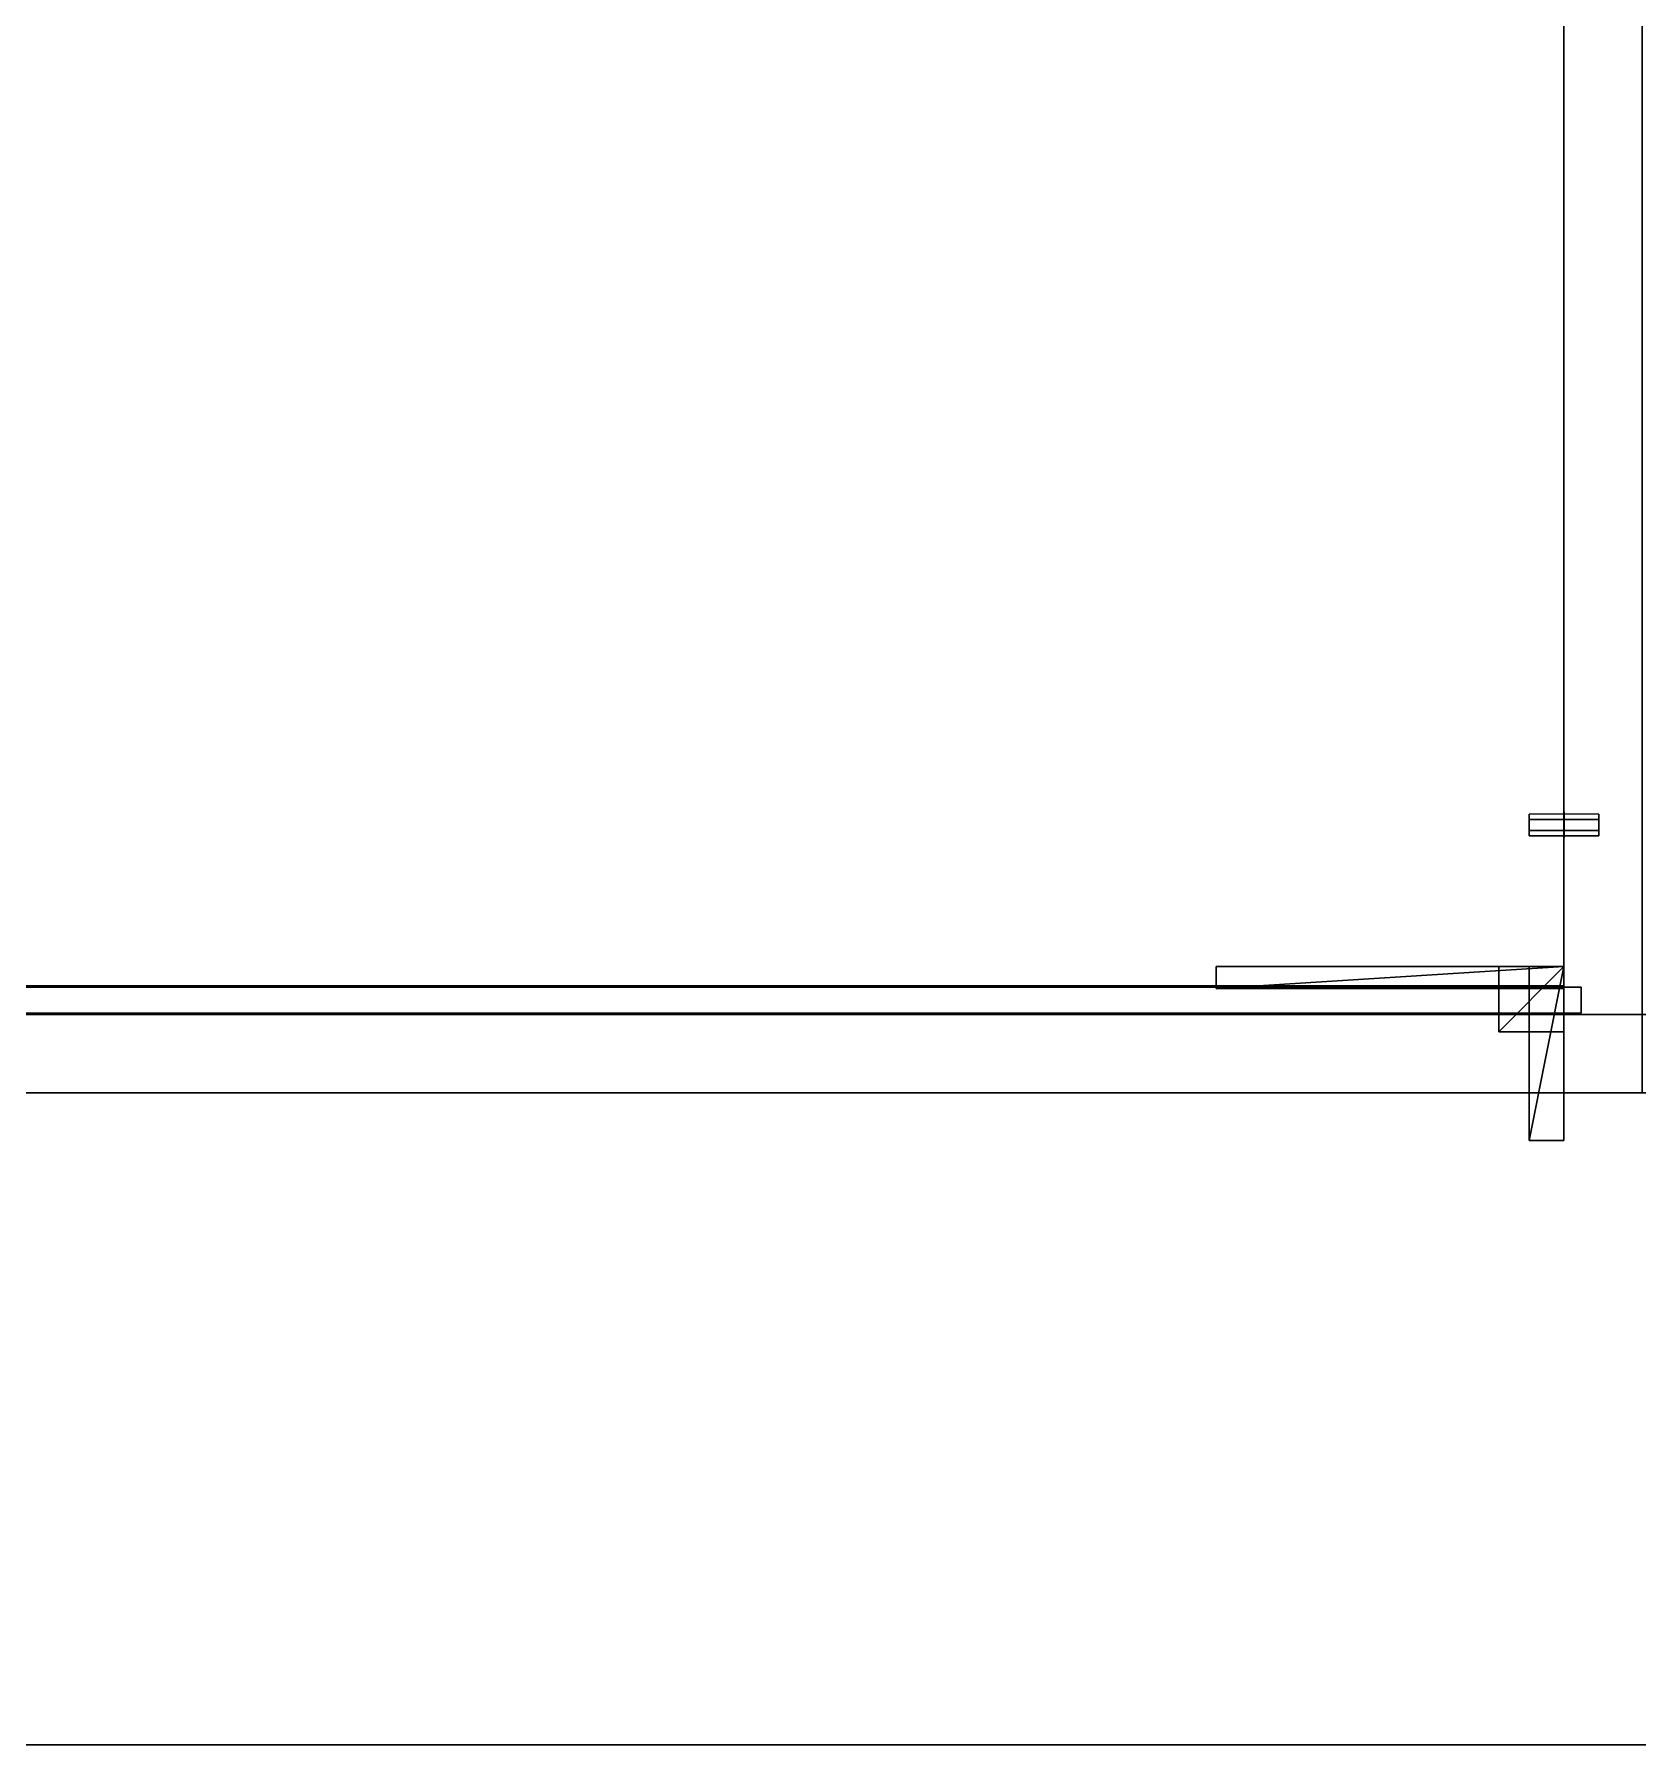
# Model space of a CAD drawing. Extents: x 0 to 4068, y -4475 to 0.
# Drawn here: x 1751 to 2120, y -4475 to -4081.5 of the extents above; entities that cross this region are included whole.
import ezdxf

# ---------------------------------------------------------------- set-up
doc = ezdxf.new("R2010")
doc.units = 0
for name, color, linetype in [('LAYER0', 7, 'CONTINUOUS'), ('LAYER152', 7, 'CONTINUOUS'), ('LAYER153', 7, 'CONTINUOUS'), ('LAYER154', 7, 'CONTINUOUS'), ('LAYER155', 7, 'CONTINUOUS'), ('LAYER156', 7, 'CONTINUOUS'), ('LAYER158', 2, 'CONTINUOUS'), ('LAYER159', 7, 'CONTINUOUS'), ('LAYER160', 253, 'CONTINUOUS'), ('LAYER161', 253, 'CONTINUOUS'), ('LAYER162', 253, 'CONTINUOUS'), ('LAYER163', 253, 'CONTINUOUS'), ('LAYER164', 253, 'CONTINUOUS'), ('LAYER165', 253, 'CONTINUOUS'), ('LAYER182', 7, 'CONTINUOUS'), ('LAYER184', 254, 'CONTINUOUS'), ('LAYER309', 7, 'CONTINUOUS'), ('LAYER310', 2, 'CONTINUOUS'), ('LAYER311', 7, 'CONTINUOUS'), ('LAYER312', 253, 'CONTINUOUS'), ('LAYER313', 253, 'CONTINUOUS'), ('LAYER314', 253, 'CONTINUOUS'), ('LAYER315', 253, 'CONTINUOUS'), ('LAYER316', 253, 'CONTINUOUS'), ('LAYER317', 253, 'CONTINUOUS'), ('LAYER318', 7, 'CONTINUOUS'), ('LAYER320', 7, 'CONTINUOUS'), ('LAYER322', 7, 'CONTINUOUS'), ('LAYER339', 7, 'CONTINUOUS'), ('LAYER341', 254, 'CONTINUOUS'), ('LAYER354', 45, 'CONTINUOUS'), ('LAYER356', 45, 'CONTINUOUS'), ('LAYER360', 45, 'CONTINUOUS'), ('LAYER4', 7, 'CONTINUOUS')]:
    doc.layers.add(name, color=color, linetype=linetype)

msp = doc.modelspace()

# ---------------------------------------------------------------- linework, layer by layer
at = {"layer": 'LAYER0', "invisible_edges": 1}
for points in [[(4068, 0), (0, -4475), (0, 0), (4068, 0)], [(4068, -4475, 5), (0, 0, 5), (0, -4475, 5), (4068, -4475, 5)], [(0, 0, 5), (4068, -4475, 5), (4068, 0, 5), (0, 0, 5)], [(0, -4475), (4068, 0), (4068, -4475), (0, -4475)], [(4068, -4475, 5), (0, -4475), (4068, -4475), (4068, -4475, 5)], [(0, -4475), (4068, -4475, 5), (0, -4475, 5), (0, -4475)]]:
    msp.add_3dface(points, dxfattribs=at)
at = {"layer": 'LAYER152', "invisible_edges": 1}
for points in [[(1197, -4307, 2226), (2103, -4325, 2226), (1197, -4325, 2226), (1197, -4307, 2226)], [(2103, -4325, 2226), (1197, -4307, 2226), (2103, -4307, 2226), (2103, -4325, 2226)], [(2103, -4307, 2346), (1197, -4325, 2346), (2103, -4325, 2346), (2103, -4307, 2346)], [(1197, -4325, 2346), (2103, -4307, 2346), (1197, -4307, 2346), (1197, -4325, 2346)], [(1197, -4307, 2226), (2103, -4307, 2346), (2103, -4307, 2226), (1197, -4307, 2226)], [(2103, -4307, 2346), (1197, -4307, 2226), (1197, -4307, 2346), (2103, -4307, 2346)], [(2103, -4307, 2346), (2103, -4325, 2226), (2103, -4307, 2226), (2103, -4307, 2346)], [(2103, -4325, 2226), (2103, -4307, 2346), (2103, -4325, 2346), (2103, -4325, 2226)], [(1197, -4325, 2346), (2103, -4325, 2226), (2103, -4325, 2346), (1197, -4325, 2346)], [(2103, -4325, 2226), (1197, -4325, 2346), (1197, -4325, 2226), (2103, -4325, 2226)]]:
    msp.add_3dface(points, dxfattribs=at)
at = {"layer": 'LAYER153', "invisible_edges": 1}
for points in [[(2103, -4325, 2364), (1197, -3925, 2364), (1197, -4325, 2364), (2103, -4325, 2364)], [(1197, -3925, 2364), (2103, -4325, 2364), (2103, -3925, 2364), (1197, -3925, 2364)], [(2103, -3925, 2346), (1197, -4325, 2346), (1197, -3925, 2346), (2103, -3925, 2346)], [(1197, -4325, 2346), (2103, -3925, 2346), (2103, -4325, 2346), (1197, -4325, 2346)], [(2103, -4325, 2364), (2103, -3925, 2346), (2103, -3925, 2364), (2103, -4325, 2364)], [(2103, -3925, 2346), (2103, -4325, 2364), (2103, -4325, 2346), (2103, -3925, 2346)], [(1197, -4325, 2346), (2103, -4325, 2364), (1197, -4325, 2364), (1197, -4325, 2346)], [(2103, -4325, 2364), (1197, -4325, 2346), (2103, -4325, 2346), (2103, -4325, 2364)]]:
    msp.add_3dface(points, dxfattribs=at)
at = {"layer": 'LAYER154', "invisible_edges": 1}
for points in [[(1197, -4325, 1706), (2103, -3925, 1706), (2103, -4325, 1706), (1197, -4325, 1706)], [(2103, -3925, 1706), (1197, -4325, 1706), (1197, -3925, 1706), (2103, -3925, 1706)], [(1197, -3925, 1724), (2103, -4325, 1724), (2103, -3925, 1724), (1197, -3925, 1724)], [(2103, -4325, 1724), (1197, -3925, 1724), (1197, -4325, 1724), (2103, -4325, 1724)], [(2103, -4325, 1724), (2103, -3925, 1706), (2103, -3925, 1724), (2103, -4325, 1724)], [(2103, -3925, 1706), (2103, -4325, 1724), (2103, -4325, 1706), (2103, -3925, 1706)], [(2103, -4325, 1724), (1197, -4325, 1706), (2103, -4325, 1706), (2103, -4325, 1724)], [(1197, -4325, 1706), (2103, -4325, 1724), (1197, -4325, 1724), (1197, -4325, 1706)]]:
    msp.add_3dface(points, dxfattribs=at)
at = {"layer": 'LAYER155', "invisible_edges": 1}
for points in [[(2107, -4300.7, 2350), (1193, -4306.7, 2350), (2107, -4306.7, 2350), (2107, -4300.7, 2350)], [(1193, -4306.7, 2350), (2107, -4300.7, 2350), (1193, -4300.7, 2350), (1193, -4306.7, 2350)], [(1193, -4300.7, 1720), (2107, -4306.7, 1720), (1193, -4306.7, 1720), (1193, -4300.7, 1720)], [(2107, -4306.7, 1720), (1193, -4300.7, 1720), (2107, -4300.7, 1720), (2107, -4306.7, 1720)], [(2107, -4300.7, 2350), (1193, -4300.7, 1720), (1193, -4300.7, 2350), (2107, -4300.7, 2350)], [(1193, -4300.7, 1720), (2107, -4300.7, 2350), (2107, -4300.7, 1720), (1193, -4300.7, 1720)], [(2107, -4306.7, 1720), (2107, -4300.7, 2350), (2107, -4306.7, 2350), (2107, -4306.7, 1720)], [(2107, -4300.7, 2350), (2107, -4306.7, 1720), (2107, -4300.7, 1720), (2107, -4300.7, 2350)], [(2107, -4306.7, 1720), (1193, -4306.7, 2350), (1193, -4306.7, 1720), (2107, -4306.7, 1720)], [(1193, -4306.7, 2350), (2107, -4306.7, 1720), (2107, -4306.7, 2350), (1193, -4306.7, 2350)]]:
    msp.add_3dface(points, dxfattribs=at)
at = {"layer": 'LAYER156', "invisible_edges": 1}
for points in [[(2103, -4325, 2365), (2103, -3925, 1705), (2103, -4325, 1705), (2103, -4325, 2365)], [(2103, -3925, 1705), (2103, -4325, 2365), (2103, -3925, 2365), (2103, -3925, 1705)], [(2121, -4325, 1705), (2103, -3925, 1705), (2121, -3925, 1705), (2121, -4325, 1705)], [(2103, -3925, 1705), (2121, -4325, 1705), (2103, -4325, 1705), (2103, -3925, 1705)], [(2103, -4325, 2365), (2121, -3925, 2365), (2103, -3925, 2365), (2103, -4325, 2365)], [(2121, -3925, 2365), (2103, -4325, 2365), (2121, -4325, 2365), (2121, -3925, 2365)], [(2121, -4325, 1705), (2103, -4325, 2365), (2103, -4325, 1705), (2121, -4325, 1705)], [(2103, -4325, 2365), (2121, -4325, 1705), (2121, -4325, 2365), (2103, -4325, 2365)]]:
    msp.add_3dface(points, dxfattribs=at)
at = {"layer": 'LAYER158'}
for points in [[(2023, -4296, 2300), (2023, -4301, 2300), (2023, -4296, 2323), (2023, -4296, 2300)], [(2023, -4296, 2323), (2023, -4301, 2300), (2023, -4301, 2323), (2023, -4296, 2323)], [(2023, -4296, 2323), (2023, -4301, 2323), (2103, -4296, 2323), (2023, -4296, 2323)], [(2103, -4296, 2323), (2023, -4301, 2323), (2103, -4301, 2323), (2103, -4296, 2323)], [(2023, -4296, 2323), (2103, -4296, 2323), (2023, -4296, 2300), (2023, -4296, 2323)], [(2023, -4296, 2300), (2103, -4296, 2323), (2103, -4296, 2300), (2023, -4296, 2300)], [(2023, -4296, 2300), (2103, -4296, 2300), (2023, -4301, 2300), (2023, -4296, 2300)], [(2023, -4301, 2300), (2103, -4296, 2300), (2103, -4301, 2300), (2023, -4301, 2300)], [(2103, -4296, 2323), (2103, -4301, 2323), (2103, -4296, 2300), (2103, -4296, 2323)], [(2103, -4296, 2300), (2103, -4301, 2323), (2103, -4301, 2300), (2103, -4296, 2300)], [(2023, -4301, 2300), (2103, -4301, 2300), (2023, -4301, 2323), (2023, -4301, 2300)], [(2023, -4301, 2323), (2103, -4301, 2300), (2103, -4301, 2323), (2023, -4301, 2323)]]:
    msp.add_3dface(points, dxfattribs=at)
at = {"layer": 'LAYER159', "invisible_edges": 1}
for points in [[(2103, -4296, 2300), (2023, -4296, 2323), (2103, -4296, 2323), (2103, -4296, 2300)], [(2023, -4296, 2323), (2103, -4296, 2300), (2023, -4296, 2300), (2023, -4296, 2323)], [(2103, -4301, 2323), (2023, -4296, 2323), (2023, -4301, 2323), (2103, -4301, 2323)], [(2023, -4296, 2323), (2103, -4301, 2323), (2103, -4296, 2323), (2023, -4296, 2323)], [(2023, -4301, 2300), (2023, -4296, 2323), (2023, -4296, 2300), (2023, -4301, 2300)], [(2023, -4296, 2323), (2023, -4301, 2300), (2023, -4301, 2323), (2023, -4296, 2323)], [(2103, -4296, 2300), (2023, -4301, 2300), (2023, -4296, 2300), (2103, -4296, 2300)], [(2023, -4301, 2300), (2103, -4296, 2300), (2103, -4301, 2300), (2023, -4301, 2300)], [(2103, -4301, 2323), (2103, -4296, 2300), (2103, -4296, 2323), (2103, -4301, 2323)], [(2103, -4296, 2300), (2103, -4301, 2323), (2103, -4301, 2300), (2103, -4296, 2300)], [(2023, -4301, 2300), (2103, -4301, 2323), (2023, -4301, 2323), (2023, -4301, 2300)], [(2103, -4301, 2323), (2023, -4301, 2300), (2103, -4301, 2300), (2103, -4301, 2323)]]:
    msp.add_3dface(points, dxfattribs=at)
at = {"layer": 'LAYER160'}
for points in [[(2088, -4296, 2308), (2088, -4311, 2308), (2088, -4296, 2323), (2088, -4296, 2308)], [(2088, -4296, 2323), (2088, -4311, 2308), (2088, -4311, 2323), (2088, -4296, 2323)], [(2088, -4296, 2323), (2088, -4311, 2323), (2103, -4296, 2323), (2088, -4296, 2323)], [(2103, -4296, 2323), (2088, -4311, 2323), (2103, -4311, 2323), (2103, -4296, 2323)], [(2088, -4296, 2323), (2103, -4296, 2323), (2088, -4296, 2308), (2088, -4296, 2323)], [(2088, -4296, 2308), (2103, -4296, 2323), (2103, -4296, 2308), (2088, -4296, 2308)], [(2088, -4296, 2308), (2103, -4296, 2308), (2088, -4311, 2308), (2088, -4296, 2308)], [(2088, -4311, 2308), (2103, -4296, 2308), (2103, -4311, 2308), (2088, -4311, 2308)], [(2103, -4296, 2323), (2103, -4311, 2323), (2103, -4296, 2308), (2103, -4296, 2323)], [(2103, -4296, 2308), (2103, -4311, 2323), (2103, -4311, 2308), (2103, -4296, 2308)], [(2088, -4311, 2308), (2103, -4311, 2308), (2088, -4311, 2323), (2088, -4311, 2308)], [(2088, -4311, 2323), (2103, -4311, 2308), (2103, -4311, 2323), (2088, -4311, 2323)]]:
    msp.add_3dface(points, dxfattribs=at)
at = {"layer": 'LAYER161'}
for points in [[(2088, -4296, 2308), (2088, -4311, 2308), (2088, -4296, 2323), (2088, -4296, 2308)], [(2088, -4296, 2323), (2088, -4311, 2308), (2088, -4311, 2323), (2088, -4296, 2323)], [(2088, -4296, 2323), (2088, -4311, 2323), (2103, -4296, 2323), (2088, -4296, 2323)], [(2103, -4296, 2323), (2088, -4311, 2323), (2103, -4311, 2323), (2103, -4296, 2323)], [(2088, -4296, 2323), (2103, -4296, 2323), (2088, -4296, 2308), (2088, -4296, 2323)], [(2088, -4296, 2308), (2103, -4296, 2323), (2103, -4296, 2308), (2088, -4296, 2308)], [(2088, -4296, 2308), (2103, -4296, 2308), (2088, -4311, 2308), (2088, -4296, 2308)], [(2088, -4311, 2308), (2103, -4296, 2308), (2103, -4311, 2308), (2088, -4311, 2308)], [(2103, -4296, 2323), (2103, -4311, 2323), (2103, -4296, 2308), (2103, -4296, 2323)], [(2103, -4296, 2308), (2103, -4311, 2323), (2103, -4311, 2308), (2103, -4296, 2308)], [(2088, -4311, 2308), (2103, -4311, 2308), (2088, -4311, 2323), (2088, -4311, 2308)], [(2088, -4311, 2323), (2103, -4311, 2308), (2103, -4311, 2323), (2088, -4311, 2323)]]:
    msp.add_3dface(points, dxfattribs=at)
at = {"layer": 'LAYER162'}
for points in [[(2088, -4296, 2308), (2088, -4311, 2308), (2088, -4296, 2323), (2088, -4296, 2308)], [(2088, -4296, 2323), (2088, -4311, 2308), (2088, -4311, 2323), (2088, -4296, 2323)], [(2088, -4296, 2323), (2088, -4311, 2323), (2103, -4296, 2323), (2088, -4296, 2323)], [(2103, -4296, 2323), (2088, -4311, 2323), (2103, -4311, 2323), (2103, -4296, 2323)], [(2088, -4296, 2323), (2103, -4296, 2323), (2088, -4296, 2308), (2088, -4296, 2323)], [(2088, -4296, 2308), (2103, -4296, 2323), (2103, -4296, 2308), (2088, -4296, 2308)], [(2088, -4296, 2308), (2103, -4296, 2308), (2088, -4311, 2308), (2088, -4296, 2308)], [(2088, -4311, 2308), (2103, -4296, 2308), (2103, -4311, 2308), (2088, -4311, 2308)], [(2103, -4296, 2323), (2103, -4311, 2323), (2103, -4296, 2308), (2103, -4296, 2323)], [(2103, -4296, 2308), (2103, -4311, 2323), (2103, -4311, 2308), (2103, -4296, 2308)], [(2088, -4311, 2308), (2103, -4311, 2308), (2088, -4311, 2323), (2088, -4311, 2308)], [(2088, -4311, 2323), (2103, -4311, 2308), (2103, -4311, 2323), (2088, -4311, 2323)]]:
    msp.add_3dface(points, dxfattribs=at)
at = {"layer": 'LAYER163'}
for points in [[(2088, -4296, 2308), (2088, -4311, 2308), (2088, -4296, 2323), (2088, -4296, 2308)], [(2088, -4296, 2323), (2088, -4311, 2308), (2088, -4311, 2323), (2088, -4296, 2323)], [(2088, -4296, 2323), (2088, -4311, 2323), (2103, -4296, 2323), (2088, -4296, 2323)], [(2103, -4296, 2323), (2088, -4311, 2323), (2103, -4311, 2323), (2103, -4296, 2323)], [(2088, -4296, 2323), (2103, -4296, 2323), (2088, -4296, 2308), (2088, -4296, 2323)], [(2088, -4296, 2308), (2103, -4296, 2323), (2103, -4296, 2308), (2088, -4296, 2308)], [(2088, -4296, 2308), (2103, -4296, 2308), (2088, -4311, 2308), (2088, -4296, 2308)], [(2088, -4311, 2308), (2103, -4296, 2308), (2103, -4311, 2308), (2088, -4311, 2308)], [(2103, -4296, 2323), (2103, -4311, 2323), (2103, -4296, 2308), (2103, -4296, 2323)], [(2103, -4296, 2308), (2103, -4311, 2323), (2103, -4311, 2308), (2103, -4296, 2308)], [(2088, -4311, 2308), (2103, -4311, 2308), (2088, -4311, 2323), (2088, -4311, 2308)], [(2088, -4311, 2323), (2103, -4311, 2308), (2103, -4311, 2323), (2088, -4311, 2323)]]:
    msp.add_3dface(points, dxfattribs=at)
at = {"layer": 'LAYER164'}
for points in [[(2095, -4296, 2315), (2095, -4336, 2315), (2095, -4296, 2323), (2095, -4296, 2315)], [(2095, -4296, 2323), (2095, -4336, 2315), (2095, -4336, 2323), (2095, -4296, 2323)], [(2095, -4296, 2323), (2095, -4336, 2323), (2103, -4296, 2323), (2095, -4296, 2323)], [(2103, -4296, 2323), (2095, -4336, 2323), (2103, -4336, 2323), (2103, -4296, 2323)], [(2095, -4296, 2323), (2103, -4296, 2323), (2095, -4296, 2315), (2095, -4296, 2323)], [(2095, -4296, 2315), (2103, -4296, 2323), (2103, -4296, 2315), (2095, -4296, 2315)], [(2095, -4296, 2315), (2103, -4296, 2315), (2095, -4336, 2315), (2095, -4296, 2315)], [(2095, -4336, 2315), (2103, -4296, 2315), (2103, -4336, 2315), (2095, -4336, 2315)], [(2103, -4296, 2323), (2103, -4336, 2323), (2103, -4296, 2315), (2103, -4296, 2323)], [(2103, -4296, 2315), (2103, -4336, 2323), (2103, -4336, 2315), (2103, -4296, 2315)], [(2095, -4336, 2315), (2103, -4336, 2315), (2095, -4336, 2323), (2095, -4336, 2315)], [(2095, -4336, 2323), (2103, -4336, 2315), (2103, -4336, 2323), (2095, -4336, 2323)]]:
    msp.add_3dface(points, dxfattribs=at)
at = {"layer": 'LAYER165'}
for points in [[(2023, -4296, 2307), (2023, -4301, 2307), (2023, -4296, 2323), (2023, -4296, 2307)], [(2023, -4296, 2323), (2023, -4301, 2307), (2023, -4301, 2323), (2023, -4296, 2323)], [(2023, -4296, 2323), (2023, -4301, 2323), (2103, -4296, 2323), (2023, -4296, 2323)], [(2103, -4296, 2323), (2023, -4301, 2323), (2103, -4301, 2323), (2103, -4296, 2323)], [(2023, -4296, 2323), (2103, -4296, 2323), (2023, -4296, 2307), (2023, -4296, 2323)], [(2023, -4296, 2307), (2103, -4296, 2323), (2103, -4296, 2307), (2023, -4296, 2307)], [(2023, -4296, 2307), (2103, -4296, 2307), (2023, -4301, 2307), (2023, -4296, 2307)], [(2023, -4301, 2307), (2103, -4296, 2307), (2103, -4301, 2307), (2023, -4301, 2307)], [(2103, -4296, 2323), (2103, -4301, 2323), (2103, -4296, 2307), (2103, -4296, 2323)], [(2103, -4296, 2307), (2103, -4301, 2323), (2103, -4301, 2307), (2103, -4296, 2307)], [(2023, -4301, 2307), (2103, -4301, 2307), (2023, -4301, 2323), (2023, -4301, 2307)], [(2023, -4301, 2323), (2103, -4301, 2307), (2103, -4301, 2323), (2023, -4301, 2323)]]:
    msp.add_3dface(points, dxfattribs=at)
at = {"layer": 'LAYER182', "invisible_edges": 1}
for points in [[(1197, -4300.4, 2026), (2103, -3945, 2026), (2103, -4300.4, 2026), (1197, -4300.4, 2026)], [(2103, -3945, 2026), (1197, -4300.4, 2026), (1197, -3945, 2026), (2103, -3945, 2026)], [(1197, -3945, 2044), (2103, -4300.4, 2044), (2103, -3945, 2044), (1197, -3945, 2044)], [(2103, -4300.4, 2044), (1197, -3945, 2044), (1197, -4300.4, 2044), (2103, -4300.4, 2044)], [(2103, -4300.4, 2044), (2103, -3945, 2026), (2103, -3945, 2044), (2103, -4300.4, 2044)], [(2103, -3945, 2026), (2103, -4300.4, 2044), (2103, -4300.4, 2026), (2103, -3945, 2026)], [(2103, -4300.4, 2044), (1197, -4300.4, 2026), (2103, -4300.4, 2026), (2103, -4300.4, 2044)], [(1197, -4300.4, 2026), (2103, -4300.4, 2044), (1197, -4300.4, 2044), (1197, -4300.4, 2026)]]:
    msp.add_3dface(points, dxfattribs=at)
at = {"layer": 'LAYER184'}
for points in [[(2095, -4260.9, 2023.5), (2095, -4265.9, 2023.5), (2095, -4264.65, 2025.665), (2095, -4262.15, 2025.665)], [(2095, -4260.9, 2023.5), (2095, -4262.15, 2021.335), (2095, -4264.65, 2021.335), (2095, -4265.9, 2023.5)], [(2102.95, -4266.4, 2023.5), (2102.95, -4260.4, 2023.5), (2102.95, -4261.9, 2026.098), (2102.95, -4264.9, 2026.098)], [(2102.95, -4266.4, 2023.5), (2102.95, -4260.4, 2023.5), (2102.95, -4261.9, 2020.902), (2102.95, -4264.9, 2020.902)], [(2103.05, -4266.4, 2023.5), (2103.05, -4260.4, 2023.5), (2103.05, -4261.9, 2026.098), (2103.05, -4264.9, 2026.098)], [(2103.05, -4266.4, 2023.5), (2103.05, -4260.4, 2023.5), (2103.05, -4261.9, 2020.902), (2103.05, -4264.9, 2020.902)], [(2111, -4260.9, 2023.5), (2111, -4265.9, 2023.5), (2111, -4264.65, 2025.665), (2111, -4262.15, 2025.665)], [(2111, -4260.9, 2023.5), (2111, -4262.15, 2021.335), (2111, -4264.65, 2021.335), (2111, -4265.9, 2023.5)]]:
    msp.add_3dface(points, dxfattribs=at)
at = {"layer": 'LAYER309', "invisible_edges": 1}
for points in [[(1197, -4325, 156), (2103, -3925, 156), (2103, -4325, 156), (1197, -4325, 156)], [(2103, -3925, 156), (1197, -4325, 156), (1197, -3925, 156), (2103, -3925, 156)], [(1197, -3925, 174), (2103, -4325, 174), (2103, -3925, 174), (1197, -3925, 174)], [(2103, -4325, 174), (1197, -3925, 174), (1197, -4325, 174), (2103, -4325, 174)], [(2103, -4325, 174), (2103, -3925, 156), (2103, -3925, 174), (2103, -4325, 174)], [(2103, -3925, 156), (2103, -4325, 174), (2103, -4325, 156), (2103, -3925, 156)], [(2103, -4325, 174), (1197, -4325, 156), (2103, -4325, 156), (2103, -4325, 174)], [(1197, -4325, 156), (2103, -4325, 174), (1197, -4325, 174), (1197, -4325, 156)]]:
    msp.add_3dface(points, dxfattribs=at)
at = {"layer": 'LAYER310'}
for points in [[(2023, -4296, 816), (2023, -4301, 816), (2023, -4296, 839), (2023, -4296, 816)], [(2023, -4296, 839), (2023, -4301, 816), (2023, -4301, 839), (2023, -4296, 839)], [(2023, -4296, 839), (2023, -4301, 839), (2103, -4296, 839), (2023, -4296, 839)], [(2103, -4296, 839), (2023, -4301, 839), (2103, -4301, 839), (2103, -4296, 839)], [(2023, -4296, 839), (2103, -4296, 839), (2023, -4296, 816), (2023, -4296, 839)], [(2023, -4296, 816), (2103, -4296, 839), (2103, -4296, 816), (2023, -4296, 816)], [(2023, -4296, 816), (2103, -4296, 816), (2023, -4301, 816), (2023, -4296, 816)], [(2023, -4301, 816), (2103, -4296, 816), (2103, -4301, 816), (2023, -4301, 816)], [(2103, -4296, 839), (2103, -4301, 839), (2103, -4296, 816), (2103, -4296, 839)], [(2103, -4296, 816), (2103, -4301, 839), (2103, -4301, 816), (2103, -4296, 816)], [(2023, -4301, 816), (2103, -4301, 816), (2023, -4301, 839), (2023, -4301, 816)], [(2023, -4301, 839), (2103, -4301, 816), (2103, -4301, 839), (2023, -4301, 839)]]:
    msp.add_3dface(points, dxfattribs=at)
at = {"layer": 'LAYER311', "invisible_edges": 1}
for points in [[(2103, -4296, 816), (2023, -4296, 839), (2103, -4296, 839), (2103, -4296, 816)], [(2023, -4296, 839), (2103, -4296, 816), (2023, -4296, 816), (2023, -4296, 839)], [(2103, -4301, 839), (2023, -4296, 839), (2023, -4301, 839), (2103, -4301, 839)], [(2023, -4296, 839), (2103, -4301, 839), (2103, -4296, 839), (2023, -4296, 839)], [(2023, -4301, 816), (2023, -4296, 839), (2023, -4296, 816), (2023, -4301, 816)], [(2023, -4296, 839), (2023, -4301, 816), (2023, -4301, 839), (2023, -4296, 839)], [(2103, -4296, 816), (2023, -4301, 816), (2023, -4296, 816), (2103, -4296, 816)], [(2023, -4301, 816), (2103, -4296, 816), (2103, -4301, 816), (2023, -4301, 816)], [(2103, -4301, 839), (2103, -4296, 816), (2103, -4296, 839), (2103, -4301, 839)], [(2103, -4296, 816), (2103, -4301, 839), (2103, -4301, 816), (2103, -4296, 816)], [(2023, -4301, 816), (2103, -4301, 839), (2023, -4301, 839), (2023, -4301, 816)], [(2103, -4301, 839), (2023, -4301, 816), (2103, -4301, 816), (2103, -4301, 839)]]:
    msp.add_3dface(points, dxfattribs=at)
at = {"layer": 'LAYER312'}
for points in [[(2088, -4296, 824), (2088, -4311, 824), (2088, -4296, 839), (2088, -4296, 824)], [(2088, -4296, 839), (2088, -4311, 824), (2088, -4311, 839), (2088, -4296, 839)], [(2088, -4296, 839), (2088, -4311, 839), (2103, -4296, 839), (2088, -4296, 839)], [(2103, -4296, 839), (2088, -4311, 839), (2103, -4311, 839), (2103, -4296, 839)], [(2088, -4296, 839), (2103, -4296, 839), (2088, -4296, 824), (2088, -4296, 839)], [(2088, -4296, 824), (2103, -4296, 839), (2103, -4296, 824), (2088, -4296, 824)], [(2088, -4296, 824), (2103, -4296, 824), (2088, -4311, 824), (2088, -4296, 824)], [(2088, -4311, 824), (2103, -4296, 824), (2103, -4311, 824), (2088, -4311, 824)], [(2103, -4296, 839), (2103, -4311, 839), (2103, -4296, 824), (2103, -4296, 839)], [(2103, -4296, 824), (2103, -4311, 839), (2103, -4311, 824), (2103, -4296, 824)], [(2088, -4311, 824), (2103, -4311, 824), (2088, -4311, 839), (2088, -4311, 824)], [(2088, -4311, 839), (2103, -4311, 824), (2103, -4311, 839), (2088, -4311, 839)]]:
    msp.add_3dface(points, dxfattribs=at)
at = {"layer": 'LAYER313'}
for points in [[(2088, -4296, 824), (2088, -4311, 824), (2088, -4296, 839), (2088, -4296, 824)], [(2088, -4296, 839), (2088, -4311, 824), (2088, -4311, 839), (2088, -4296, 839)], [(2088, -4296, 839), (2088, -4311, 839), (2103, -4296, 839), (2088, -4296, 839)], [(2103, -4296, 839), (2088, -4311, 839), (2103, -4311, 839), (2103, -4296, 839)], [(2088, -4296, 839), (2103, -4296, 839), (2088, -4296, 824), (2088, -4296, 839)], [(2088, -4296, 824), (2103, -4296, 839), (2103, -4296, 824), (2088, -4296, 824)], [(2088, -4296, 824), (2103, -4296, 824), (2088, -4311, 824), (2088, -4296, 824)], [(2088, -4311, 824), (2103, -4296, 824), (2103, -4311, 824), (2088, -4311, 824)], [(2103, -4296, 839), (2103, -4311, 839), (2103, -4296, 824), (2103, -4296, 839)], [(2103, -4296, 824), (2103, -4311, 839), (2103, -4311, 824), (2103, -4296, 824)], [(2088, -4311, 824), (2103, -4311, 824), (2088, -4311, 839), (2088, -4311, 824)], [(2088, -4311, 839), (2103, -4311, 824), (2103, -4311, 839), (2088, -4311, 839)]]:
    msp.add_3dface(points, dxfattribs=at)
at = {"layer": 'LAYER314'}
for points in [[(2088, -4296, 824), (2088, -4311, 824), (2088, -4296, 839), (2088, -4296, 824)], [(2088, -4296, 839), (2088, -4311, 824), (2088, -4311, 839), (2088, -4296, 839)], [(2088, -4296, 839), (2088, -4311, 839), (2103, -4296, 839), (2088, -4296, 839)], [(2103, -4296, 839), (2088, -4311, 839), (2103, -4311, 839), (2103, -4296, 839)], [(2088, -4296, 839), (2103, -4296, 839), (2088, -4296, 824), (2088, -4296, 839)], [(2088, -4296, 824), (2103, -4296, 839), (2103, -4296, 824), (2088, -4296, 824)], [(2088, -4296, 824), (2103, -4296, 824), (2088, -4311, 824), (2088, -4296, 824)], [(2088, -4311, 824), (2103, -4296, 824), (2103, -4311, 824), (2088, -4311, 824)], [(2103, -4296, 839), (2103, -4311, 839), (2103, -4296, 824), (2103, -4296, 839)], [(2103, -4296, 824), (2103, -4311, 839), (2103, -4311, 824), (2103, -4296, 824)], [(2088, -4311, 824), (2103, -4311, 824), (2088, -4311, 839), (2088, -4311, 824)], [(2088, -4311, 839), (2103, -4311, 824), (2103, -4311, 839), (2088, -4311, 839)]]:
    msp.add_3dface(points, dxfattribs=at)
at = {"layer": 'LAYER315'}
for points in [[(2088, -4296, 824), (2088, -4311, 824), (2088, -4296, 839), (2088, -4296, 824)], [(2088, -4296, 839), (2088, -4311, 824), (2088, -4311, 839), (2088, -4296, 839)], [(2088, -4296, 839), (2088, -4311, 839), (2103, -4296, 839), (2088, -4296, 839)], [(2103, -4296, 839), (2088, -4311, 839), (2103, -4311, 839), (2103, -4296, 839)], [(2088, -4296, 839), (2103, -4296, 839), (2088, -4296, 824), (2088, -4296, 839)], [(2088, -4296, 824), (2103, -4296, 839), (2103, -4296, 824), (2088, -4296, 824)], [(2088, -4296, 824), (2103, -4296, 824), (2088, -4311, 824), (2088, -4296, 824)], [(2088, -4311, 824), (2103, -4296, 824), (2103, -4311, 824), (2088, -4311, 824)], [(2103, -4296, 839), (2103, -4311, 839), (2103, -4296, 824), (2103, -4296, 839)], [(2103, -4296, 824), (2103, -4311, 839), (2103, -4311, 824), (2103, -4296, 824)], [(2088, -4311, 824), (2103, -4311, 824), (2088, -4311, 839), (2088, -4311, 824)], [(2088, -4311, 839), (2103, -4311, 824), (2103, -4311, 839), (2088, -4311, 839)]]:
    msp.add_3dface(points, dxfattribs=at)
at = {"layer": 'LAYER316'}
for points in [[(2095, -4296, 831), (2095, -4336, 831), (2095, -4296, 839), (2095, -4296, 831)], [(2095, -4296, 839), (2095, -4336, 831), (2095, -4336, 839), (2095, -4296, 839)], [(2095, -4296, 839), (2095, -4336, 839), (2103, -4296, 839), (2095, -4296, 839)], [(2103, -4296, 839), (2095, -4336, 839), (2103, -4336, 839), (2103, -4296, 839)], [(2095, -4296, 839), (2103, -4296, 839), (2095, -4296, 831), (2095, -4296, 839)], [(2095, -4296, 831), (2103, -4296, 839), (2103, -4296, 831), (2095, -4296, 831)], [(2095, -4296, 831), (2103, -4296, 831), (2095, -4336, 831), (2095, -4296, 831)], [(2095, -4336, 831), (2103, -4296, 831), (2103, -4336, 831), (2095, -4336, 831)], [(2103, -4296, 839), (2103, -4336, 839), (2103, -4296, 831), (2103, -4296, 839)], [(2103, -4296, 831), (2103, -4336, 839), (2103, -4336, 831), (2103, -4296, 831)], [(2095, -4336, 831), (2103, -4336, 831), (2095, -4336, 839), (2095, -4336, 831)], [(2095, -4336, 839), (2103, -4336, 831), (2103, -4336, 839), (2095, -4336, 839)]]:
    msp.add_3dface(points, dxfattribs=at)
at = {"layer": 'LAYER317'}
for points in [[(2023, -4296, 823), (2023, -4301, 823), (2023, -4296, 839), (2023, -4296, 823)], [(2023, -4296, 839), (2023, -4301, 823), (2023, -4301, 839), (2023, -4296, 839)], [(2023, -4296, 839), (2023, -4301, 839), (2103, -4296, 839), (2023, -4296, 839)], [(2103, -4296, 839), (2023, -4301, 839), (2103, -4301, 839), (2103, -4296, 839)], [(2023, -4296, 839), (2103, -4296, 839), (2023, -4296, 823), (2023, -4296, 839)], [(2023, -4296, 823), (2103, -4296, 839), (2103, -4296, 823), (2023, -4296, 823)], [(2023, -4296, 823), (2103, -4296, 823), (2023, -4301, 823), (2023, -4296, 823)], [(2023, -4301, 823), (2103, -4296, 823), (2103, -4301, 823), (2023, -4301, 823)], [(2103, -4296, 839), (2103, -4301, 839), (2103, -4296, 823), (2103, -4296, 839)], [(2103, -4296, 823), (2103, -4301, 839), (2103, -4301, 823), (2103, -4296, 823)], [(2023, -4301, 823), (2103, -4301, 823), (2023, -4301, 839), (2023, -4301, 823)], [(2023, -4301, 839), (2103, -4301, 823), (2103, -4301, 839), (2023, -4301, 839)]]:
    msp.add_3dface(points, dxfattribs=at)
at = {"layer": 'LAYER318', "invisible_edges": 1}
for points in [[(2103, -4325, 880), (2103, -3925, 155), (2103, -4325, 155), (2103, -4325, 880)], [(2103, -3925, 155), (2103, -4325, 880), (2103, -3925, 880), (2103, -3925, 155)], [(2121, -4325, 155), (2103, -3925, 155), (2121, -3925, 155), (2121, -4325, 155)], [(2103, -3925, 155), (2121, -4325, 155), (2103, -4325, 155), (2103, -3925, 155)], [(2103, -4325, 880), (2121, -3925, 880), (2103, -3925, 880), (2103, -4325, 880)], [(2121, -3925, 880), (2103, -4325, 880), (2121, -4325, 880), (2121, -3925, 880)], [(2121, -4325, 155), (2103, -4325, 880), (2103, -4325, 155), (2121, -4325, 155)], [(2103, -4325, 880), (2121, -4325, 155), (2121, -4325, 880), (2103, -4325, 880)]]:
    msp.add_3dface(points, dxfattribs=at)
at = {"layer": 'LAYER320', "invisible_edges": 1}
for points in [[(2107, -4300.7, 879.5), (1193, -4306.7, 879.5), (2107, -4306.7, 879.5), (2107, -4300.7, 879.5)], [(1193, -4306.7, 879.5), (2107, -4300.7, 879.5), (1193, -4300.7, 879.5), (1193, -4306.7, 879.5)], [(1193, -4300.7, 170), (2107, -4306.7, 170), (1193, -4306.7, 170), (1193, -4300.7, 170)], [(2107, -4306.7, 170), (1193, -4300.7, 170), (2107, -4300.7, 170), (2107, -4306.7, 170)], [(2107, -4300.7, 879.5), (1193, -4300.7, 170), (1193, -4300.7, 879.5), (2107, -4300.7, 879.5)], [(1193, -4300.7, 170), (2107, -4300.7, 879.5), (2107, -4300.7, 170), (1193, -4300.7, 170)], [(2107, -4306.7, 170), (2107, -4300.7, 879.5), (2107, -4306.7, 879.5), (2107, -4306.7, 170)], [(2107, -4300.7, 879.5), (2107, -4306.7, 170), (2107, -4300.7, 170), (2107, -4300.7, 879.5)], [(2107, -4306.7, 170), (1193, -4306.7, 879.5), (1193, -4306.7, 170), (2107, -4306.7, 170)], [(1193, -4306.7, 879.5), (2107, -4306.7, 170), (2107, -4306.7, 879.5), (1193, -4306.7, 879.5)]]:
    msp.add_3dface(points, dxfattribs=at)
at = {"layer": 'LAYER322', "invisible_edges": 1}
for points in [[(2103, -4307, 879.5), (1197, -4325, 879.5), (2103, -4325, 879.5), (2103, -4307, 879.5)], [(1197, -4325, 879.5), (2103, -4307, 879.5), (1197, -4307, 879.5), (1197, -4325, 879.5)], [(1197, -4307, 759.5), (2103, -4325, 759.5), (1197, -4325, 759.5), (1197, -4307, 759.5)], [(2103, -4325, 759.5), (1197, -4307, 759.5), (2103, -4307, 759.5), (2103, -4325, 759.5)], [(2103, -4307, 879.5), (1197, -4307, 759.5), (1197, -4307, 879.5), (2103, -4307, 879.5)], [(1197, -4307, 759.5), (2103, -4307, 879.5), (2103, -4307, 759.5), (1197, -4307, 759.5)], [(2103, -4325, 759.5), (2103, -4307, 879.5), (2103, -4325, 879.5), (2103, -4325, 759.5)], [(2103, -4307, 879.5), (2103, -4325, 759.5), (2103, -4307, 759.5), (2103, -4307, 879.5)], [(2103, -4325, 759.5), (1197, -4325, 879.5), (1197, -4325, 759.5), (2103, -4325, 759.5)], [(1197, -4325, 879.5), (2103, -4325, 759.5), (2103, -4325, 879.5), (1197, -4325, 879.5)]]:
    msp.add_3dface(points, dxfattribs=at)
at = {"layer": 'LAYER339', "invisible_edges": 1}
for points in [[(1197, -4300.4, 508.5), (2103, -3945, 508.5), (2103, -4300.4, 508.5), (1197, -4300.4, 508.5)], [(2103, -3945, 508.5), (1197, -4300.4, 508.5), (1197, -3945, 508.5), (2103, -3945, 508.5)], [(1197, -3945, 526.5), (2103, -4300.4, 526.5), (2103, -3945, 526.5), (1197, -3945, 526.5)], [(2103, -4300.4, 526.5), (1197, -3945, 526.5), (1197, -4300.4, 526.5), (2103, -4300.4, 526.5)], [(2103, -4300.4, 526.5), (2103, -3945, 508.5), (2103, -3945, 526.5), (2103, -4300.4, 526.5)], [(2103, -3945, 508.5), (2103, -4300.4, 526.5), (2103, -4300.4, 508.5), (2103, -3945, 508.5)], [(2103, -4300.4, 526.5), (1197, -4300.4, 508.5), (2103, -4300.4, 508.5), (2103, -4300.4, 526.5)], [(1197, -4300.4, 508.5), (2103, -4300.4, 526.5), (1197, -4300.4, 526.5), (1197, -4300.4, 508.5)]]:
    msp.add_3dface(points, dxfattribs=at)
at = {"layer": 'LAYER341'}
for points in [[(2095, -4260.9, 506), (2095, -4265.9, 506), (2095, -4264.65, 508.165), (2095, -4262.15, 508.165)], [(2095, -4260.9, 506), (2095, -4262.15, 503.835), (2095, -4264.65, 503.835), (2095, -4265.9, 506)], [(2102.95, -4266.4, 506), (2102.95, -4260.4, 506), (2102.95, -4261.9, 508.598), (2102.95, -4264.9, 508.598)], [(2102.95, -4266.4, 506), (2102.95, -4260.4, 506), (2102.95, -4261.9, 503.402), (2102.95, -4264.9, 503.402)], [(2103.05, -4266.4, 506), (2103.05, -4260.4, 506), (2103.05, -4261.9, 508.598), (2103.05, -4264.9, 508.598)], [(2103.05, -4266.4, 506), (2103.05, -4260.4, 506), (2103.05, -4261.9, 503.402), (2103.05, -4264.9, 503.402)], [(2111, -4260.9, 506), (2111, -4265.9, 506), (2111, -4264.65, 508.165), (2111, -4262.15, 508.165)], [(2111, -4260.9, 506), (2111, -4262.15, 503.835), (2111, -4264.65, 503.835), (2111, -4265.9, 506)]]:
    msp.add_3dface(points, dxfattribs=at)
at = {"layer": 'LAYER354', "invisible_edges": 1}
for points in [[(1176, -4325, 880), (3495, -3902, 880), (3495, -4325, 880), (1176, -4325, 880)], [(3495, -3902, 880), (1176, -4325, 880), (1176, -3902, 880), (3495, -3902, 880)], [(1176, -3902, 898), (3495, -4325, 898), (3495, -3902, 898), (1176, -3902, 898)], [(3495, -4325, 898), (1176, -3902, 898), (1176, -4325, 898), (3495, -4325, 898)], [(3495, -4325, 898), (1176, -4325, 880), (3495, -4325, 880), (3495, -4325, 898)], [(1176, -4325, 880), (3495, -4325, 898), (1176, -4325, 898), (1176, -4325, 880)]]:
    msp.add_3dface(points, dxfattribs=at)
at = {"layer": 'LAYER356', "invisible_edges": 1}
for points in [[(1194, -4307, 898), (3495, -4325, 898), (1194, -4325, 898), (1194, -4307, 898)], [(3495, -4325, 898), (1194, -4307, 898), (3495, -4307, 898), (3495, -4325, 898)], [(3495, -4307, 1687), (1194, -4325, 1687), (3495, -4325, 1687), (3495, -4307, 1687)], [(1194, -4325, 1687), (3495, -4307, 1687), (1194, -4307, 1687), (1194, -4325, 1687)], [(1194, -4307, 898), (3495, -4307, 1687), (3495, -4307, 898), (1194, -4307, 898)], [(3495, -4307, 1687), (1194, -4307, 898), (1194, -4307, 1687), (3495, -4307, 1687)], [(1194, -4325, 1687), (3495, -4325, 898), (3495, -4325, 1687), (1194, -4325, 1687)], [(3495, -4325, 898), (1194, -4325, 1687), (1194, -4325, 898), (3495, -4325, 898)]]:
    msp.add_3dface(points, dxfattribs=at)
at = {"layer": 'LAYER360', "invisible_edges": 1}
for points in [[(1176, -3902, 1705), (3495, -4325, 1705), (3495, -3902, 1705), (1176, -3902, 1705)], [(3495, -4325, 1705), (1176, -3902, 1705), (1176, -4325, 1705), (3495, -4325, 1705)], [(1176, -4325, 1687), (3495, -3902, 1687), (3495, -4325, 1687), (1176, -4325, 1687)], [(3495, -3902, 1687), (1176, -4325, 1687), (1176, -3902, 1687), (3495, -3902, 1687)], [(1176, -4325, 1687), (3495, -4325, 1705), (1176, -4325, 1705), (1176, -4325, 1687)], [(3495, -4325, 1705), (1176, -4325, 1687), (3495, -4325, 1687), (3495, -4325, 1705)]]:
    msp.add_3dface(points, dxfattribs=at)
at = {"layer": 'LAYER4'}
for points, invisible_edges in [([(180, -4325, 5), (4068, -4475, 5), (30, -4475, 5), (180, -4325, 5)], 1), ([(4068, -4475, 2415), (180, -4325, 2415), (30, -4475, 2415), (4068, -4475, 2415)], 1), ([(4068, -4475, 5), (180, -4325, 5), (3918, -4325, 5), (4068, -4475, 5)], 1), ([(3918, -4325, 2415), (3345.5, -4325, 1847.5), (180, -4325, 2415), (3918, -4325, 2415)], 3), ([(3285.5, -4325, 1847.5), (180, -4325, 2415), (3345.5, -4325, 1847.5), (3285.5, -4325, 1847.5)], 3), ([(3285.5, -4325, 1767.5), (180, -4325, 2415), (3285.5, -4325, 1847.5), (3285.5, -4325, 1767.5)], 3), ([(1801.5, -4325, 1220.5), (180, -4325, 2415), (3285.5, -4325, 1767.5), (1801.5, -4325, 1220.5)], 7), ([(1741.5, -4325, 1220.5), (180, -4325, 2415), (1801.5, -4325, 1220.5), (1741.5, -4325, 1220.5)], 3), ([(180, -4325, 5), (804.5, -4325, 1129.5), (3918, -4325, 5), (180, -4325, 5)], 3), ([(180, -4325, 2415), (4068, -4475, 2415), (3918, -4325, 2415), (180, -4325, 2415)], 1), ([(864.5, -4325, 1129.5), (3918, -4325, 5), (804.5, -4325, 1129.5), (864.5, -4325, 1129.5)], 3), ([(864.5, -4325, 1129.5), (1741.5, -4325, 1140.5), (3285.5, -4325, 1137.5), (864.5, -4325, 1129.5)], 7), ([(3345.5, -4325, 1137.5), (864.5, -4325, 1129.5), (3285.5, -4325, 1137.5), (3345.5, -4325, 1137.5)], 3), ([(3345.5, -4325, 1137.5), (3918, -4325, 5), (864.5, -4325, 1129.5), (3345.5, -4325, 1137.5)], 7), ([(1801.5, -4325, 1140.5), (3285.5, -4325, 1137.5), (1741.5, -4325, 1140.5), (1801.5, -4325, 1140.5)], 3), ([(3345.5, -4325, 1767.5), (1801.5, -4325, 1220.5), (3285.5, -4325, 1767.5), (3345.5, -4325, 1767.5)], 3), ([(3345.5, -4325, 1767.5), (3345.5, -4325, 1217.5), (1801.5, -4325, 1220.5), (3345.5, -4325, 1767.5)], 7), ([(3285.5, -4325, 1217.5), (1801.5, -4325, 1220.5), (3345.5, -4325, 1217.5), (3285.5, -4325, 1217.5)], 3), ([(3285.5, -4325, 1217.5), (1801.5, -4325, 1140.5), (1801.5, -4325, 1220.5), (3285.5, -4325, 1217.5)], 5), ([(3285.5, -4325, 1137.5), (1801.5, -4325, 1140.5), (3285.5, -4325, 1217.5), (3285.5, -4325, 1137.5)], 3), ([(4068, -4475, 2415), (30, -4475, 5), (4068, -4475, 5), (4068, -4475, 2415)], 1), ([(30, -4475, 5), (4068, -4475, 2415), (30, -4475, 2415), (30, -4475, 5)], 1)]:
    msp.add_3dface(points, dxfattribs=dict(at, invisible_edges=invisible_edges))

# ---------------------------------------------------------------- meshes
at = {"layer": 'LAYER184'}
mesh = msp.add_polymesh((2, 6), dxfattribs=dict(at, n_close=True))
for k, corner in enumerate([(2095, -4260.9, 2023.5), (2095, -4262.15, 2025.665), (2095, -4264.65, 2025.665), (2095, -4265.9, 2023.5), (2095, -4264.65, 2021.335), (2095, -4262.15, 2021.335), (2111, -4260.9, 2023.5), (2111, -4262.15, 2025.665), (2111, -4264.65, 2025.665), (2111, -4265.9, 2023.5), (2111, -4264.65, 2021.335), (2111, -4262.15, 2021.335)]):
    mesh.set_mesh_vertex(divmod(k, 6), corner)
mesh = msp.add_polymesh((2, 6), dxfattribs=dict(at, n_close=True))
for k, corner in enumerate([(2102.95, -4260.4, 2023.5), (2102.95, -4261.9, 2026.098), (2102.95, -4264.9, 2026.098), (2102.95, -4266.4, 2023.5), (2102.95, -4264.9, 2020.902), (2102.95, -4261.9, 2020.902), (2103.05, -4260.4, 2023.5), (2103.05, -4261.9, 2026.098), (2103.05, -4264.9, 2026.098), (2103.05, -4266.4, 2023.5), (2103.05, -4264.9, 2020.902), (2103.05, -4261.9, 2020.902)]):
    mesh.set_mesh_vertex(divmod(k, 6), corner)
at = {"layer": 'LAYER341'}
mesh = msp.add_polymesh((2, 6), dxfattribs=dict(at, n_close=True))
for k, corner in enumerate([(2095, -4260.9, 506), (2095, -4262.15, 508.165), (2095, -4264.65, 508.165), (2095, -4265.9, 506), (2095, -4264.65, 503.835), (2095, -4262.15, 503.835), (2111, -4260.9, 506), (2111, -4262.15, 508.165), (2111, -4264.65, 508.165), (2111, -4265.9, 506), (2111, -4264.65, 503.835), (2111, -4262.15, 503.835)]):
    mesh.set_mesh_vertex(divmod(k, 6), corner)
mesh = msp.add_polymesh((2, 6), dxfattribs=dict(at, n_close=True))
for k, corner in enumerate([(2102.95, -4260.4, 506), (2102.95, -4261.9, 508.598), (2102.95, -4264.9, 508.598), (2102.95, -4266.4, 506), (2102.95, -4264.9, 503.402), (2102.95, -4261.9, 503.402), (2103.05, -4260.4, 506), (2103.05, -4261.9, 508.598), (2103.05, -4264.9, 508.598), (2103.05, -4266.4, 506), (2103.05, -4264.9, 503.402), (2103.05, -4261.9, 503.402)]):
    mesh.set_mesh_vertex(divmod(k, 6), corner)

doc.saveas('drawing.dxf')
